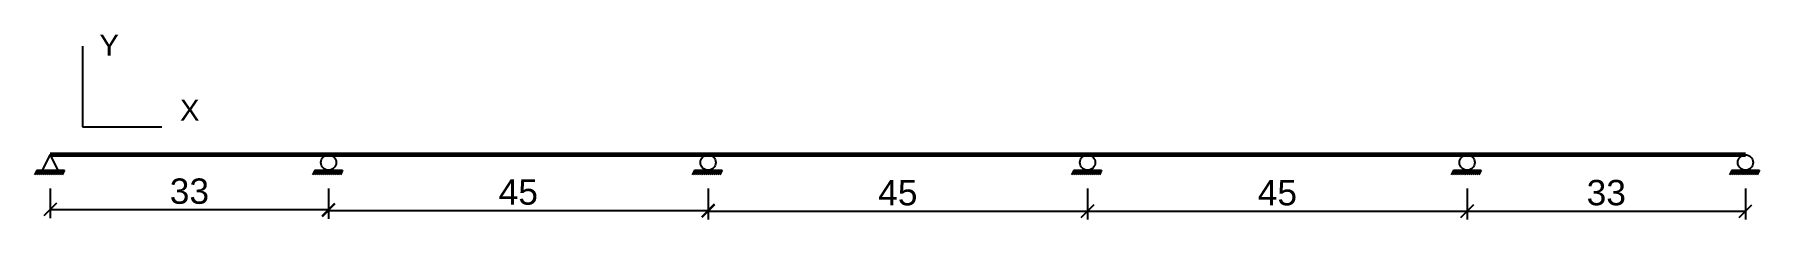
# Model space of a CAD drawing. Header units: millimetres. Extents: x -2 to 203, y -8 to 14.
import ezdxf

# ---------------------------------------------------------------- set-up
doc = ezdxf.new("R2010")
doc.units = ezdxf.units.MM
doc.styles.get("Standard").update_dxf_attribs({"font": 'arial.ttf'})
doc.dimstyles.new('ISO-25', dxfattribs={"dimtxt": 2.5, "dimasz": 2.5, "dimexe": 1.25, "dimexo": 0.625, "dimtad": 1, "dimtxsty": 'Standard', "dimcen": 2.5, "dimadec": 0, "dimazin": 0, "dimtfac": 1, "dimtmove": 0, "dimatfit": 3, "dimfxl": 1, "dimarcsym": 0})

# ---------------------------------------------------------------- blocks, each defined once
blk = doc.blocks.new('_Oblique')
at = {"color": 0, "linetype": 'ByBlock', "lineweight": -2}
blk.add_line((-0.5, -0.5), (0.5, 0.5), dxfattribs=at)
blk = doc.blocks.new('*D2')
at = {"color": 0, "lineweight": -2, "transparency": 16777216}
for p, q in [((0, -4), (0, -7.51)), ((33, -4), (33, -7.51)), ((0, -6.51), (33, -6.51))]:
    blk.add_line(p, q, dxfattribs=at)
at = {"layer": 'Defpoints', "color": 0, "transparency": 16777216}
for p in [(0, 0), (33, 0), (33, -6.51)]:
    blk.add_point(p, dxfattribs=at)
at = {"color": 0, "lineweight": -2, "transparency": 16777216, "xscale": 1.5, "yscale": 1.5, "zscale": 1.5, "rotation": 180}
blk.add_blockref('_Oblique', (0, -6.51), dxfattribs=at)
at = {"color": 0, "lineweight": -2, "transparency": 16777216, "xscale": 1.5, "yscale": 1.5, "zscale": 1.5}
blk.add_blockref('_Oblique', (33, -6.51), dxfattribs=at)
at = {"color": 0, "transparency": 16777216, "insert": (16.5, -4.35), "char_height": 3, "attachment_point": 5}
blk.add_mtext('33', dxfattribs=at)
blk = doc.blocks.new('*D3')
at = {"color": 0, "lineweight": -2, "transparency": 16777216}
for p, q in [((33, -4), (33, -7.6)), ((78, -4), (78, -7.6)), ((33, -6.6), (78, -6.6))]:
    blk.add_line(p, q, dxfattribs=at)
at = {"layer": 'Defpoints', "color": 0, "transparency": 16777216}
for p in [(33, 0), (78, 0), (78, -6.6)]:
    blk.add_point(p, dxfattribs=at)
at = {"color": 0, "lineweight": -2, "transparency": 16777216, "xscale": 1.5, "yscale": 1.5, "zscale": 1.5, "rotation": 180}
blk.add_blockref('_Oblique', (33, -6.6), dxfattribs=at)
at = {"color": 0, "lineweight": -2, "transparency": 16777216, "xscale": 1.5, "yscale": 1.5, "zscale": 1.5}
blk.add_blockref('_Oblique', (78, -6.6), dxfattribs=at)
at = {"color": 0, "transparency": 16777216, "insert": (55.5, -4.45), "char_height": 3, "attachment_point": 5}
blk.add_mtext('45', dxfattribs=at)
blk = doc.blocks.new('*D4')
at = {"color": 0, "lineweight": -2, "transparency": 16777216}
for p, q in [((78, -4), (78, -7.68)), ((123, -4), (123, -7.68)), ((78, -6.68), (123, -6.68))]:
    blk.add_line(p, q, dxfattribs=at)
at = {"layer": 'Defpoints', "color": 0, "transparency": 16777216}
for p in [(78, 0), (123, 0), (123, -6.68)]:
    blk.add_point(p, dxfattribs=at)
at = {"color": 0, "lineweight": -2, "transparency": 16777216, "xscale": 1.5, "yscale": 1.5, "zscale": 1.5, "rotation": 180}
blk.add_blockref('_Oblique', (78, -6.68), dxfattribs=at)
at = {"color": 0, "lineweight": -2, "transparency": 16777216, "xscale": 1.5, "yscale": 1.5, "zscale": 1.5}
blk.add_blockref('_Oblique', (123, -6.68), dxfattribs=at)
at = {"color": 0, "transparency": 16777216, "insert": (100.5, -4.53), "char_height": 3, "attachment_point": 5}
blk.add_mtext('45', dxfattribs=at)
blk = doc.blocks.new('*D5')
at = {"color": 0, "lineweight": -2, "transparency": 16777216}
for p, q in [((123, -4), (123, -7.68)), ((168, -4), (168, -7.68)), ((123, -6.68), (168, -6.68))]:
    blk.add_line(p, q, dxfattribs=at)
at = {"layer": 'Defpoints', "color": 0, "transparency": 16777216}
for p in [(123, 0), (168, 0), (168, -6.68)]:
    blk.add_point(p, dxfattribs=at)
at = {"color": 0, "lineweight": -2, "transparency": 16777216, "xscale": 1.5, "yscale": 1.5, "zscale": 1.5, "rotation": 180}
blk.add_blockref('_Oblique', (123, -6.68), dxfattribs=at)
at = {"color": 0, "lineweight": -2, "transparency": 16777216, "xscale": 1.5, "yscale": 1.5, "zscale": 1.5}
blk.add_blockref('_Oblique', (168, -6.68), dxfattribs=at)
at = {"color": 0, "transparency": 16777216, "insert": (145.5, -4.53), "char_height": 3, "attachment_point": 5}
blk.add_mtext('45', dxfattribs=at)
blk = doc.blocks.new('*D6')
at = {"color": 0, "lineweight": -2, "transparency": 16777216}
for p, q in [((168, -4), (168, -7.68)), ((201, -4), (201, -7.68)), ((168, -6.68), (201, -6.68))]:
    blk.add_line(p, q, dxfattribs=at)
at = {"layer": 'Defpoints', "color": 0, "transparency": 16777216}
for p in [(168, 0), (201, 0), (201, -6.68)]:
    blk.add_point(p, dxfattribs=at)
at = {"color": 0, "lineweight": -2, "transparency": 16777216, "xscale": 1.5, "yscale": 1.5, "zscale": 1.5, "rotation": 180}
blk.add_blockref('_Oblique', (168, -6.68), dxfattribs=at)
at = {"color": 0, "lineweight": -2, "transparency": 16777216, "xscale": 1.5, "yscale": 1.5, "zscale": 1.5}
blk.add_blockref('_Oblique', (201, -6.68), dxfattribs=at)
at = {"color": 0, "transparency": 16777216, "insert": (184.5, -4.52), "char_height": 3, "attachment_point": 5}
blk.add_mtext('33', dxfattribs=at)

msp = doc.modelspace()

# ---------------------------------------------------------------- linework, layer by layer
for p, q in [((3.819, 12.813), (3.819, 3.266)), ((3.819, 3.266), (13.216, 3.266)), ((-1.601, -1.857), (-1.867, -2.415)), ((-1.368, -1.857), (-1.635, -2.415)), ((-1.601, -1.857), (1.694, -1.857)), ((-1.13, -1.857), (-1.396, -2.415)), ((-0.894, -1.857), (-1.16, -2.415)), ((-0.665, -1.857), (-0.931, -2.415)), ((-0.433, -1.857), (-0.699, -2.415)), ((-0.194, -1.857), (-0.46, -2.415)), ((0.041, -1.857), (-0.225, -2.415)), ((0.277, -1.857), (0.011, -2.415)), ((0.509, -1.857), (0.243, -2.415)), ((0.748, -1.857), (0.482, -2.415)), ((0.983, -1.857), (0.717, -2.415)), ((1.219, -1.857), (0.953, -2.415)), ((1.451, -1.857), (1.185, -2.415)), ((1.69, -1.857), (1.424, -2.415)), ((31.373, -1.857), (31.106, -2.415)), ((31.605, -1.857), (31.339, -2.415)), ((31.373, -1.857), (34.667, -1.857)), ((31.844, -1.857), (31.577, -2.415)), ((32.079, -1.857), (31.813, -2.415)), ((32.308, -1.857), (32.042, -2.415)), ((32.541, -1.857), (32.274, -2.415)), ((32.779, -1.857), (32.513, -2.415)), ((33.015, -1.857), (32.748, -2.415)), ((33.25, -1.857), (32.984, -2.415)), ((33.483, -1.857), (33.216, -2.415)), ((33.721, -1.857), (33.455, -2.415)), ((33.957, -1.857), (33.691, -2.415)), ((34.192, -1.857), (33.926, -2.415)), ((34.425, -1.857), (34.158, -2.415)), ((34.663, -1.857), (34.397, -2.415)), ((76.373, -1.857), (76.106, -2.415)), ((76.605, -1.857), (76.339, -2.415)), ((76.373, -1.857), (79.667, -1.857)), ((76.844, -1.857), (76.577, -2.415)), ((77.079, -1.857), (76.813, -2.415)), ((77.308, -1.857), (77.042, -2.415)), ((77.541, -1.857), (77.274, -2.415)), ((77.779, -1.857), (77.513, -2.415)), ((78.015, -1.857), (77.748, -2.415)), ((78.25, -1.857), (77.984, -2.415)), ((78.483, -1.857), (78.216, -2.415)), ((78.721, -1.857), (78.455, -2.415)), ((78.957, -1.857), (78.691, -2.415)), ((79.192, -1.857), (78.926, -2.415)), ((79.425, -1.857), (79.158, -2.415)), ((79.663, -1.857), (79.397, -2.415)), ((121.373, -1.857), (121.106, -2.415)), ((121.605, -1.857), (121.339, -2.415)), ((121.373, -1.857), (124.667, -1.857)), ((121.844, -1.857), (121.577, -2.415)), ((122.079, -1.857), (121.813, -2.415)), ((122.308, -1.857), (122.042, -2.415)), ((122.541, -1.857), (122.274, -2.415)), ((122.779, -1.857), (122.513, -2.415)), ((123.015, -1.857), (122.748, -2.415)), ((123.25, -1.857), (122.984, -2.415)), ((123.483, -1.857), (123.216, -2.415)), ((123.721, -1.857), (123.455, -2.415)), ((123.957, -1.857), (123.691, -2.415)), ((124.192, -1.857), (123.926, -2.415)), ((124.425, -1.857), (124.158, -2.415)), ((124.663, -1.857), (124.397, -2.415)), ((166.373, -1.857), (166.106, -2.415)), ((166.605, -1.857), (166.339, -2.415)), ((166.373, -1.857), (169.667, -1.857)), ((166.844, -1.857), (166.577, -2.415)), ((167.079, -1.857), (166.813, -2.415)), ((167.308, -1.857), (167.042, -2.415)), ((167.541, -1.857), (167.274, -2.415)), ((167.779, -1.857), (167.513, -2.415)), ((168.015, -1.857), (167.748, -2.415)), ((168.25, -1.857), (167.984, -2.415)), ((168.483, -1.857), (168.216, -2.415)), ((168.721, -1.857), (168.455, -2.415)), ((168.957, -1.857), (168.691, -2.415)), ((169.192, -1.857), (168.926, -2.415)), ((169.425, -1.857), (169.158, -2.415)), ((169.663, -1.857), (169.397, -2.415)), ((199.373, -1.857), (199.106, -2.415)), ((199.605, -1.857), (199.339, -2.415)), ((199.373, -1.857), (202.667, -1.857)), ((199.844, -1.857), (199.577, -2.415)), ((200.079, -1.857), (199.813, -2.415)), ((200.308, -1.857), (200.042, -2.415)), ((200.541, -1.857), (200.274, -2.415)), ((200.779, -1.857), (200.513, -2.415)), ((201.015, -1.857), (200.748, -2.415)), ((201.25, -1.857), (200.984, -2.415)), ((201.483, -1.857), (201.216, -2.415)), ((201.721, -1.857), (201.455, -2.415)), ((201.957, -1.857), (201.691, -2.415)), ((202.192, -1.857), (201.926, -2.415)), ((202.425, -1.857), (202.158, -2.415)), ((202.663, -1.857), (202.397, -2.415))]:
    msp.add_line(p, q)
at = {"lineweight": 60}
for p, q in [((0, 0), (33, 0)), ((33, 0), (78, 0)), ((78, 0), (123, 0)), ((123, 0), (168, 0)), ((168, 0), (201, 0))]:
    msp.add_line(p, q, dxfattribs=at)
msp.add_lwpolyline([(0, 0), (-0.958, -1.854), (0.958, -1.854)], close=True)
for centre in [(33, -0.936), (78, -0.936), (123, -0.936), (168, -0.936), (201, -0.936)]:
    msp.add_circle(centre, 0.911)

# ---------------------------------------------------------------- texts
at = {"char_height": 2.5, "attachment_point": 1}
for s, width, insert in [('Y', 11.09206, (5.822, 14.199)), ('X', 7.24064, (15.373, 6.5))]:
    msp.add_mtext_dynamic_manual_height_columns(s, width=width, gutter_width=12.5, heights=[0], dxfattribs=dict(at, insert=insert))

# ---------------------------------------------------------------- dimensions: what is measured, and where the dimension line sits
for base, p1, p2, picture, middle in [((33, -6.509), (0, 0), (33, 0), '*D2', (16.5, -4.351)), ((78, -6.604), (33, 0), (78, 0), '*D3', (55.5, -4.454)), ((123, -6.676), (78, 0), (123, 0), '*D4', (100.5, -4.526)), ((168, -6.676), (123, 0), (168, 0), '*D5', (145.5, -4.525)), ((201, -6.676), (168, 0), (201, 0), '*D6', (184.5, -4.518))]:
    dim = msp.add_linear_dim(base=base, p1=p1, p2=p2, dimstyle='ISO-25', override={"dimtxt": 3, "dimasz": 1.5, "dimexe": 1, "dimexo": 4, "dimblk1": 'Oblique', "dimblk2": 'Oblique', "dimsah": 1})
    dim.commit()
    dim.dimension.update_dxf_attribs({"geometry": picture, "text_midpoint": middle})

doc.saveas('drawing.dxf')
